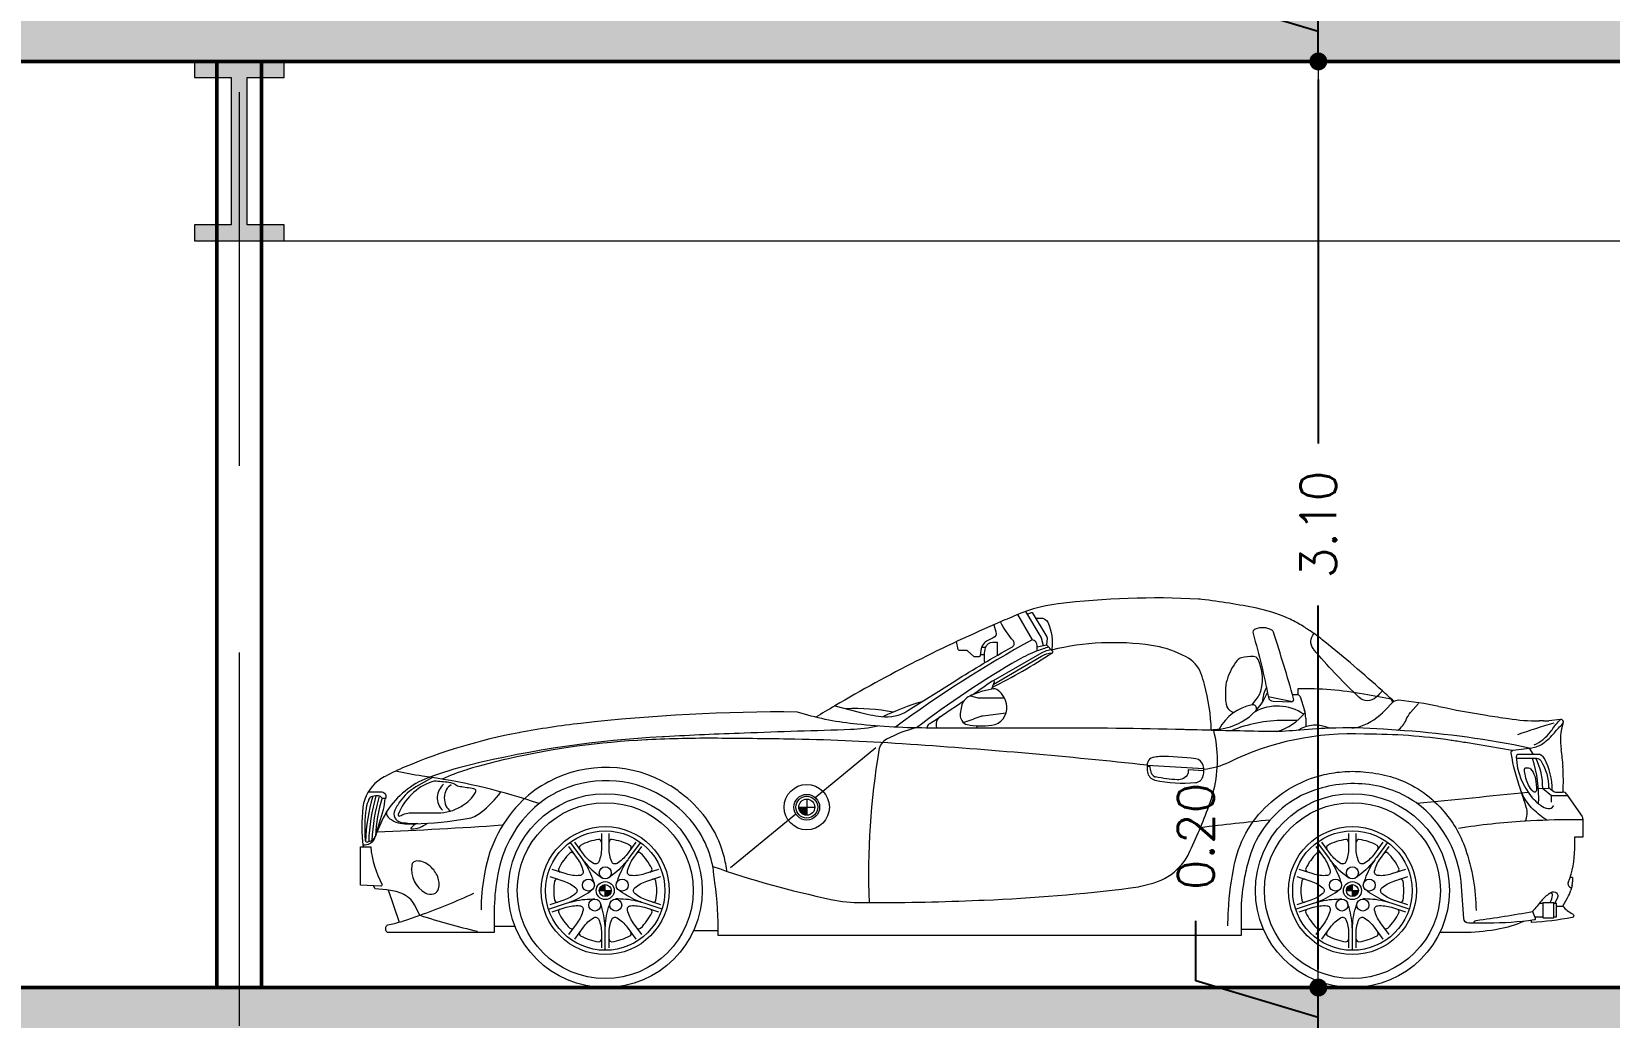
# Model space of a CAD drawing. Header units: millimetres. Extents: x 1135 to 1350, y 205 to 283.
# Drawn here: x 1192.3 to 1197.58, y 213.5 to 216.8 of the extents above; entities that cross this region are included whole.
import ezdxf

# ---------------------------------------------------------------- set-up
doc = ezdxf.new("R2010")
doc.units = ezdxf.units.MM
doc.header["$LTSCALE"] = 10
doc.header["$PDMODE"] = 1
doc.linetypes.add('DASHED2', pattern=[0.375, 0.25, -0.125])
doc.layers.get('0').update_dxf_attribs({"color": 90})
for name, color, linetype, lineweight in [('CARROS', 252, 'Continuous', 13), ('COTA', 90, 'Continuous', 9), ('HACHT', 90, 'Continuous', 9), ('linha estutura', 252, 'Continuous', 13), ('PAREDES 2', 50, 'Continuous', 50), ('pn 02', 16, 'Continuous', 20)]:
    doc.layers.add(name, color=color, linetype=linetype, lineweight=lineweight)
doc.styles.get("Standard").update_dxf_attribs({"font": 'simplex.shx'})
doc.dimstyles.new('1-100', dxfattribs={"dimtxt": 0.12, "dimasz": 0.06, "dimexe": 0.2, "dimexo": 0.1, "dimgap": 0.1, "dimtad": 0, "dimzin": 0, "dimdsep": 46, "dimtxsty": 'Standard', "dimblk": 'DOT', "dimcen": 0.09, "dimclrd": 90, "dimclre": 90, "dimclrt": 16, "dimadec": 0, "dimazin": 0, "dimtfac": 1, "dimtofl": 0, "dimtmove": 0, "dimatfit": 3, "dimldrblk": 'DOT', "dimfxl": 0, "dimtolj": 1, "dimtzin": 0, "dimarcsym": 0})

# ---------------------------------------------------------------- blocks, each defined once
blk = doc.blocks.new('A$C27017407')
at = {"layer": 'CARROS'}
blk.add_hatch(color=256, dxfattribs=at).paths.add_polyline_path([(-113.897, 1231.6843, 0.414214), (-113.8701, 1231.6574), (-113.8701, 1231.6843)])
blk.add_hatch(color=256, dxfattribs=at).paths.add_polyline_path([(-113.897, 1231.6843, 0.414214), (-113.8701, 1231.6574), (-113.8701, 1231.6843)])
h = blk.add_hatch(color=256, dxfattribs=at)
edge = h.paths.add_edge_path()
edge.add_line((-114.5644, 1231.405), (-114.5444, 1231.405))
edge.add_line((-114.5444, 1231.405), (-114.5444, 1231.4249))
edge.add_ellipse((-114.5444, 1231.405), major_axis=(0.0154, 0.0128), ratio=1, start_angle=50.2678, end_angle=140.2678)
h = blk.add_hatch(color=256, dxfattribs=at)
edge = h.paths.add_edge_path()
edge.add_line((-112.0642, 1231.405), (-112.0442, 1231.405))
edge.add_line((-112.0442, 1231.405), (-112.0442, 1231.4249))
edge.add_ellipse((-112.0442, 1231.405), major_axis=(0.0154, 0.0128), ratio=1, start_angle=50.2678, end_angle=140.2678)
h = blk.add_hatch(color=256, dxfattribs=at)
edge = h.paths.add_edge_path()
edge.add_line((-114.5245, 1231.405), (-114.5444, 1231.405))
edge.add_line((-114.5444, 1231.405), (-114.5444, 1231.385))
edge.add_ellipse((-114.5444, 1231.405), major_axis=(0.0154, 0.0128), ratio=1, start_angle=230.2678, end_angle=320.2678)
h = blk.add_hatch(color=256, dxfattribs=at)
edge = h.paths.add_edge_path()
edge.add_line((-112.0243, 1231.405), (-112.0442, 1231.405))
edge.add_line((-112.0442, 1231.405), (-112.0442, 1231.385))
edge.add_ellipse((-112.0442, 1231.405), major_axis=(0.0154, 0.0128), ratio=1, start_angle=230.2678, end_angle=320.2678)
for p, q in [((-113.1646, 1232.3287), (-113.1153, 1232.245)), ((-113.138, 1232.3391), (-113.0865, 1232.2538)), ((-113.2851, 1232.2196), (-113.2711, 1232.2196)), ((-113.0989, 1232.2074), (-113.0987, 1232.224)), ((-113.0987, 1232.2215), (-113.0675, 1232.228)), ((-113.0855, 1232.2515), (-113.0788, 1232.2256)), ((-113.0675, 1232.228), (-113.0477, 1232.2069)), ((-113.2891, 1232.1954), (-113.2755, 1232.1954)), ((-113.049, 1232.2008), (-113.0478, 1232.2009)), ((-112.3259, 1232.055), (-112.2449, 1232.0383)), ((-112.2447, 1232.0614), (-112.2288, 1232.0614)), ((-112.2192, 1232.0544), (-112.2044, 1232.0084)), ((-111.9096, 1232.0343), (-111.9342, 1232.0087)), ((-113.2994, 1231.9566), (-113.3022, 1231.9492)), ((-112.2004, 1231.9826), (-112.2004, 1231.9536)), ((-111.4046, 1231.9728), (-111.4196, 1231.9728)), ((-111.3474, 1231.9779), (-111.3869, 1231.9738)), ((-113.8414, 1231.7163), (-113.6389, 1231.8837)), ((-111.4522, 1231.8822), (-111.4396, 1231.8611)), ((-111.4216, 1231.7473), (-111.3877, 1231.7478)), ((-111.4076, 1231.7482), (-111.3778, 1231.7232)), ((-111.3825, 1231.7461), (-111.3697, 1231.7366)), ((-111.3647, 1231.735), (-111.3411, 1231.735)), ((-111.3273, 1231.7277), (-111.2755, 1231.653)), ((-113.897, 1231.6843), (-113.8432, 1231.6843)), ((-113.8701, 1231.7112), (-113.8701, 1231.6574)), ((-111.3778, 1231.7232), (-111.3241, 1231.7232)), ((-111.3778, 1231.7011), (-111.3778, 1231.7232)), ((-114.1249, 1231.482), (-113.907, 1231.6621)), ((-111.2724, 1231.5849), (-111.2724, 1231.6434)), ((-111.3002, 1231.5849), (-111.2724, 1231.5849)), ((-111.3002, 1231.5449), (-111.3002, 1231.5849)), ((-115.1931, 1231.4763), (-115.1931, 1231.4784)), ((-114.5444, 1231.385), (-114.5444, 1231.4249)), ((-112.0442, 1231.385), (-112.0442, 1231.4249)), ((-111.3172, 1231.4172), (-111.3115, 1231.4135)), ((-111.3073, 1231.4494), (-111.3157, 1231.4494)), ((-111.309, 1231.422), (-111.3137, 1231.4061)), ((-111.3073, 1231.4494), (-111.3073, 1231.4339)), ((-115.2713, 1231.4071), (-115.2341, 1231.2995)), ((-114.5644, 1231.405), (-114.5245, 1231.405)), ((-112.0642, 1231.405), (-112.0243, 1231.405)), ((-111.418, 1231.3626), (-111.4057, 1231.3626)), ((-111.4057, 1231.3658), (-111.3705, 1231.3658)), ((-111.4057, 1231.3136), (-111.4057, 1231.3658)), ((-111.3705, 1231.3136), (-111.3705, 1231.3658)), ((-111.3705, 1231.3626), (-111.3609, 1231.3626)), ((-111.3609, 1231.3168), (-111.3609, 1231.3626)), ((-111.3397, 1231.3535), (-111.3241, 1231.3814)), ((-111.4333, 1231.3168), (-111.4057, 1231.3168)), ((-111.4057, 1231.3136), (-111.3705, 1231.3136)), ((-111.3705, 1231.3168), (-111.3609, 1231.3168)), ((-111.3609, 1231.3535), (-111.3397, 1231.3535)), ((-114.9158, 1231.2858), (-114.8463, 1231.2858)), ((-114.2487, 1231.2714), (-114.1662, 1231.2714)), ((-112.3417, 1231.2752), (-112.4169, 1231.2752))]:
    blk.add_line(p, q, dxfattribs=at)
for points in [[(-111.9054, 1232.0387, 0.002582), (-111.9438, 1232.0736, -0.034655), (-111.9652, 1232.0516, -0.390579), (-112.0224, 1232.0524, -0.02538), (-112.164, 1232.2009, -0.008533), (-112.1732, 1232.212), (-112.1748, 1232.214, -0.379202), (-112.1723, 1232.2653, 0.015484), (-112.2072, 1232.2884), (-112.2148, 1232.2931, 0.03556), (-112.258, 1232.3156), (-112.2641, 1232.3183, 0.051931), (-112.3641, 1232.35, 0.021066), (-112.548, 1232.3798, 0.016321), (-112.559, 1232.3808, 0.043746), (-113.0289, 1232.3649, 0.055518), (-113.138, 1232.3391)], [(-113.1327, 1232.3304), (-113.1183, 1232.3362, -0.368195), (-113.1162, 1232.3355), (-113.067, 1232.254, -0.157126), (-113.0658, 1232.249), (-113.0675, 1232.228)], [(-113.1054, 1232.3175), (-113.0866, 1232.3175, -0.286783), (-113.0638, 1232.3033, -0.15881), (-113.0509, 1232.2103)], [(-113.244, 1232.2949), (-113.237, 1232.271, -0.368914), (-113.246, 1232.251), (-113.2637, 1232.2426, 0.260282), (-113.2876, 1232.2091), (-113.2896, 1232.1916, -0.382289), (-113.2937, 1232.1878), (-113.3084, 1232.1878, -0.185854), (-113.3112, 1232.1889), (-113.3321, 1232.2078, 0.185854), (-113.3349, 1232.2089), (-113.3592, 1232.2089, -0.357466), (-113.3633, 1232.2123), (-113.3686, 1232.2386)], [(-111.9438, 1232.0736, 0.012584), (-112.1361, 1232.2379, 0.016824), (-112.1723, 1232.2653)], [(-113.2741, 1232.1681, -0.114018), (-113.2714, 1232.2187, -0.334283), (-113.2471, 1232.237), (-113.2333, 1232.237), (-113.2333, 1232.1921)], [(-113.2452, 1232.1079), (-113.0821, 1232.2018, -0.063008), (-113.0626, 1232.21), (-113.0531, 1232.2126)], [(-112.5164, 1231.9415, 0.060882), (-112.5392, 1232.0954, 0.021804), (-112.5505, 1232.1304), (-112.5513, 1232.1326, 0.191257), (-112.6007, 1232.1873), (-112.6149, 1232.1943, 0.078936), (-112.7161, 1232.2258, 0.095386), (-113.0509, 1232.2103)], [(-113.2461, 1232.0949), (-113.0843, 1232.1896, -0.110936), (-113.049, 1232.2008)], [(-112.3809, 1232.026), (-112.3658, 1232.0444, 0.128048), (-112.3479, 1232.083, 0.153997), (-112.36, 1232.179, 0.285207), (-112.3749, 1232.1888, 0.067615), (-112.4156, 1232.1845, 0.166295), (-112.4293, 1232.1756, 0.091778), (-112.4635, 1232.111, 0.076073), (-112.4693, 1232.0732), (-112.4693, 1232.0502, 0.086294), (-112.4644, 1232.0217), (-112.4639, 1232.0205, 0.311078), (-112.4387, 1232.0024)], [(-113.3164, 1232.0602, 0.0038), (-113.2495, 1232.1076, -0.745411), (-113.2431, 1232.1026), (-113.252, 1232.0795)], [(-113.3224, 1232.0575), (-113.305, 1232.0524, 0.071802), (-113.2907, 1232.0503), (-113.2088, 1232.0503)], [(-112.601, 1231.9436), (-112.5104, 1231.9443, 0.303991), (-112.3285, 1232.0681)], [(-112.0063, 1232.0627, 0.049227), (-112.2272, 1232.0807), (-112.2272, 1232.0613)], [(-111.9097, 1232.0342), (-111.9097, 1232.0345, 0.362493), (-111.9201, 1232.047), (-112.0063, 1232.0627)], [(-111.4522, 1231.8822, 0.033318), (-111.8699, 1231.9403), (-111.94, 1231.9454, 0.026979), (-112.122, 1231.9486, 0.01469), (-112.2328, 1231.9413, -0.027839), (-112.3267, 1231.9376, -0.002653), (-112.5792, 1231.9431, 0.006734), (-113.0339, 1231.9492), (-113.4555, 1231.9492, -0.026187), (-113.7026, 1231.9621), (-113.7132, 1231.9633, -0.051705), (-113.9011, 1232.0029, 0.030133), (-114.6258, 1231.9648, 0.018046), (-114.8306, 1231.934), (-114.8333, 1231.9335, 0.053451), (-115.2138, 1231.8192, 0.021012), (-115.2812, 1231.7874), (-115.2844, 1231.7857, 0.190344), (-115.349, 1231.7108), (-115.3492, 1231.7102, 0.05265), (-115.3553, 1231.6843, 0.06518), (-115.3547, 1231.5516)], [(-113.3465, 1231.9677, 0.017396), (-113.293, 1231.9872, -0.064453), (-113.2805, 1231.9905), (-113.2028, 1232.0005)], [(-112.3647, 1232.01), (-112.3647, 1232.0144, 0.471813), (-112.3798, 1232.0268, 0.225081), (-112.4901, 1231.9455)], [(-111.8921, 1231.9418, 0.147551), (-111.8644, 1231.9767, -0.084614), (-111.8496, 1232.0009), (-111.823, 1232.0314)], [(-113.6319, 1231.9556, -0.04922), (-113.7232, 1231.9438, 0.001385), (-114.0793, 1231.9321, 0.004165), (-114.3463, 1231.9203), (-114.3542, 1231.9198, 0.046676), (-114.999, 1231.8252, 0.030472), (-115.1365, 1231.7827), (-115.1374, 1231.7823, 0.160001), (-115.2739, 1231.6724, 0.36858), (-115.271, 1231.6507, 0.184508), (-115.2149, 1231.629), (-115.2006, 1231.6289, 0.005284), (-115.1827, 1231.6291, 0.039509), (-115.0059, 1231.6462, 0.12529), (-114.9604, 1231.6667), (-114.9599, 1231.6671, 0.062111), (-114.8934, 1231.7353)], [(-114.1846, 1231.4859, 0.031662), (-113.7893, 1231.3758, 0.052102), (-113.6846, 1231.3649), (-113.6537, 1231.3649, 0.010644), (-113.2944, 1231.3726), (-113.276, 1231.3733, 0.020135), (-112.7869, 1231.4139, 0.042458), (-112.7169, 1231.4287), (-112.7079, 1231.4314, 0.131819), (-112.6225, 1231.4844), (-112.6205, 1231.4866, 0.076991), (-112.5913, 1231.5292, 0.024065), (-112.5244, 1231.6882, 0.025501), (-112.5092, 1231.7376), (-112.5079, 1231.7426, 0.125225), (-112.5081, 1231.9413)], [(-113.5044, 1231.9497, 0.063553), (-113.6028, 1231.9115, 0.230872), (-113.6286, 1231.8754, 0.05096), (-113.6616, 1231.3649)], [(-113.4222, 1231.9883, 0.337281), (-113.4357, 1231.9497), (-113.4355, 1231.9492)], [(-112.2279, 1231.9747), (-112.2736, 1231.9747, 0.09756), (-112.4502, 1231.9399)], [(-111.3937, 1231.6408, -0.04924), (-111.4392, 1231.677, -0.088184), (-111.4737, 1231.725), (-111.4741, 1231.7259, -0.025592), (-111.4808, 1231.7419, -0.04547), (-111.5128, 1231.8653, -0.422699), (-111.5056, 1231.875), (-111.4436, 1231.8834, 0.116705), (-111.4073, 1231.8973), (-111.4056, 1231.8985, 0.075406), (-111.3679, 1231.9336, -0.041084), (-111.3395, 1231.9639)], [(-111.4357, 1231.8927, 0.119168), (-111.381, 1231.9365, 0.016951), (-111.376, 1231.9435, -0.043622), (-111.3483, 1231.9778)], [(-112.7312, 1231.825, 0.010202), (-113.5231, 1231.8943), (-113.5509, 1231.8962, 0.012599), (-113.9335, 1231.9122, 0.002541), (-114.1689, 1231.9148, 0.013871), (-114.403, 1231.9098), (-114.4074, 1231.9096, 0.043454), (-114.8687, 1231.8465, 0.017391), (-115.005, 1231.8106), (-115.0081, 1231.8096, 0.035428), (-115.0907, 1231.7782)], [(-111.5098, 1231.8741), (-111.6662, 1231.9003, 0.004016), (-111.7104, 1231.9073), (-111.7141, 1231.9079, 0.039211), (-111.9997, 1231.9284, -0.013413), (-112.0042, 1231.9285, 0.126327), (-112.4579, 1231.8344, -0.086514), (-112.5414, 1231.8101, -0.086514)], [(-111.3758, 1231.7413, 0.127247), (-111.4017, 1231.8478, 0.27646), (-111.4241, 1231.8612), (-111.4875, 1231.8612, 0.426633), (-111.4959, 1231.8524, 0.168514), (-111.4421, 1231.7161, 0.052607), (-111.4163, 1231.6918), (-111.4139, 1231.69, 0.127234), (-111.3891, 1231.6796, 0.323408), (-111.3716, 1231.6887), (-111.3725, 1231.6869)], [(-111.4957, 1231.8481), (-111.4279, 1231.8481, -0.254991), (-111.4138, 1231.8403, -0.148206), (-111.3874, 1231.7478)], [(-115.1225, 1231.7833), (-115.178, 1231.752, 0.110986), (-115.2311, 1231.7041, 0.03265), (-115.2414, 1231.6872), (-115.2485, 1231.6738, 0.505347), (-115.2293, 1231.6343), (-115.2249, 1231.6335, 0.052699), (-115.1719, 1231.6293)], [(-114.7654, 1231.6964, 0.045177), (-115.1321, 1231.7847), (-115.1561, 1231.7883, -0.016245), (-115.2467, 1231.8046)], [(-114.1374, 1231.4699), (-114.1379, 1231.4735, 0.039137), (-114.1496, 1231.5293, 0.156015), (-114.2799, 1231.7226), (-114.291, 1231.7313, 0.031114), (-114.33, 1231.7584, 0.263534), (-114.7337, 1231.7697), (-114.734, 1231.7695, 0.070557), (-114.8208, 1231.7065, 0.158289), (-114.9473, 1231.4682), (-114.9498, 1231.4539, 0.042207), (-114.96, 1231.3402, 0.042207)], [(-112.7312, 1231.8253, 0.031712), (-112.7314, 1231.82)], [(-112.7201, 1231.8077), (-112.7207, 1231.8191, -0.001409), (-112.7207, 1231.8193), (-112.7314, 1231.82, 0.007842), (-112.7314, 1231.8186), (-112.7309, 1231.8072, 0.281822), (-112.71, 1231.7766, 0.054915), (-112.7048, 1231.7749, 0.072049), (-112.5695, 1231.7666, 0.330559), (-112.543, 1231.7898, 0.053082), (-112.5413, 1231.806), (-112.5935, 1231.8091), (-112.5935, 1231.8024, -0.095386), (-112.5947, 1231.7961, -0.19198), (-112.6096, 1231.7805), (-112.6105, 1231.7801, -0.120213), (-112.6301, 1231.7762, -0.039579), (-112.7026, 1231.7854)], [(-112.5413, 1231.806, 0.026296), (-112.5418, 1231.8141)], [(-112.4609, 1231.2871, -0.008904), (-112.459, 1231.3387, -0.039096), (-112.4383, 1231.4955), (-112.4377, 1231.4981, -0.167771), (-112.3145, 1231.7026), (-112.306, 1231.7097, -0.116939), (-112.1388, 1231.7932, -0.040887), (-112.07, 1231.8035, -0.04662), (-111.9993, 1231.8017), (-111.9756, 1231.7988, -0.109068), (-111.8266, 1231.7467, -0.068394), (-111.7521, 1231.6852), (-111.7442, 1231.6766, -0.104056), (-111.666, 1231.545, -0.079751), (-111.6305, 1231.3382)], [(-115.3371, 1231.7361), (-115.2953, 1231.7361, -0.19793), (-115.2834, 1231.7312), (-115.2829, 1231.7307, -0.286521), (-115.2791, 1231.7146, -0.321374), (-115.2811, 1231.7131), (-115.2866, 1231.7131, -0.226522), (-115.2919, 1231.7156, 0.199387), (-115.3033, 1231.7218, 0.082709), (-115.3237, 1231.7206, 0.238379), (-115.3354, 1231.7108, 0.054506), (-115.3445, 1231.6815), (-115.3448, 1231.68, 0.054607), (-115.3478, 1231.5735, 0.508082), (-115.3385, 1231.5678), (-115.328, 1231.5721, 0.206676), (-115.314, 1231.5865, 0.017822), (-115.3138, 1231.5871), (-115.2867, 1231.6766, 0.073587), (-115.2813, 1231.7133)], [(-111.3819, 1231.3658, 0.071622), (-111.3743, 1231.3895, 0.659861), (-111.3841, 1231.3957, 0.074226), (-111.4116, 1231.3704, -0.007772), (-111.4414, 1231.3347), (-111.4326, 1231.3125, -0.487022), (-111.4359, 1231.3067, -0.034151), (-111.5904, 1231.2961), (-111.6549, 1231.2961, -0.395118), (-111.6718, 1231.3119), (-111.6788, 1231.4184, 0.183877), (-111.7931, 1231.6681), (-111.7894, 1231.6644, 0.130109), (-111.9394, 1231.7501, 0.127595), (-112.1358, 1231.7514), (-112.1455, 1231.7489, 0.088537), (-112.2537, 1231.7001, 0.182368), (-112.3932, 1231.5003), (-112.3981, 1231.4808, 0.026125), (-112.4102, 1231.4203, 0.036056), (-112.4169, 1231.3274), (-112.4169, 1231.2553), (-114.1662, 1231.2553, 0.032531), (-114.1772, 1231.4323), (-114.1817, 1231.4678, 0.039137), (-114.192, 1231.5169, 0.156015), (-114.3073, 1231.6879), (-114.3183, 1231.6966, 0.031114), (-114.3529, 1231.7205, 0.263534), (-114.713, 1231.7307), (-114.7134, 1231.7305, 0.070557), (-114.7901, 1231.6747, 0.158289), (-114.9038, 1231.4605), (-114.9063, 1231.4463, 0.043503), (-114.9158, 1231.3367), (-114.9158, 1231.2644), (-115.2699, 1231.2644, -0.414214), (-115.2784, 1231.2728), (-115.2784, 1231.2822, -0.350609), (-115.2718, 1231.2904), (-115.2548, 1231.2942, 0.024598), (-115.2148, 1231.3053, 0.005958), (-115.1646, 1231.3227), (-115.1828, 1231.3569, 0.175748), (-115.2255, 1231.3955, 0.07606), (-115.276, 1231.4075), (-115.3148, 1231.4107), (-115.32, 1231.4212)], [(-111.465, 1231.6374, 0.18391), (-111.4622, 1231.6842), (-111.4646, 1231.692, 0.005638), (-111.4794, 1231.7373), (-111.4852, 1231.7546)], [(-115.2739, 1231.6724, 0.001832), (-115.275, 1231.6707, 0.0342), (-115.2871, 1231.6484), (-115.2999, 1231.6206, 0.023657), (-115.3163, 1231.5801, -0.318724), (-115.3481, 1231.5575), (-115.3554, 1231.5575)], [(-115.1756, 1231.6292, 0.152261), (-115.1949, 1231.6141, 0.607539), (-115.1935, 1231.6115, 0.171896), (-115.1405, 1231.6306)], [(-111.2724, 1231.6422), (-111.309, 1231.6422, 0.015525), (-111.4661, 1231.6373), (-111.4686, 1231.6372, 0.022303), (-111.6893, 1231.6135)], [(-114.5571, 1231.5964), (-114.5571, 1231.5468, -0.098503), (-114.566, 1231.5017, -0.460979), (-114.5838, 1231.496, -0.098503), (-114.6176, 1231.5272), (-114.6467, 1231.5672)], [(-114.5571, 1231.5676, 0.452509), (-114.5666, 1231.576, 0.092867), (-114.627, 1231.5564, 0.452509), (-114.6298, 1231.544)], [(-114.4422, 1231.5672), (-114.4713, 1231.5272, -0.098503), (-114.505, 1231.496, -0.460979), (-114.5228, 1231.5017, -0.098503), (-114.5318, 1231.5468), (-114.5318, 1231.5964)], [(-114.4591, 1231.544, 0.452509), (-114.4619, 1231.5564, 0.092867), (-114.5223, 1231.576, 0.452509), (-114.5318, 1231.5676)], [(-112.0569, 1231.5964), (-112.0569, 1231.5468, -0.098503), (-112.0658, 1231.5017, -0.460979), (-112.0836, 1231.496, -0.098503), (-112.1174, 1231.5272), (-112.1465, 1231.5672)], [(-112.0569, 1231.5676, 0.452509), (-112.0664, 1231.576, 0.092867), (-112.1268, 1231.5564, 0.452509), (-112.1296, 1231.544)], [(-111.942, 1231.5672), (-111.9711, 1231.5272, -0.098503), (-112.0048, 1231.496, -0.460979), (-112.0226, 1231.5017, -0.098503), (-112.0316, 1231.5468), (-112.0316, 1231.5964)], [(-111.9589, 1231.544, 0.452509), (-111.9617, 1231.5564, 0.092867), (-112.0221, 1231.576, 0.452509), (-112.0316, 1231.5676)], [(-114.6671, 1231.5524), (-114.638, 1231.5123, -0.098503), (-114.6188, 1231.4706, -0.460979), (-114.6298, 1231.4554, -0.098503), (-114.6754, 1231.4608), (-114.7225, 1231.4761)], [(-114.6502, 1231.5291, 0.452509), (-114.6629, 1231.5303, 0.092867), (-114.7002, 1231.4789, 0.452509), (-114.6952, 1231.4673)], [(-114.6248, 1231.5156, 0.012869), (-114.6141, 1231.5017, 0.067106), (-114.5616, 1231.4521), (-114.5562, 1231.4482)], [(-114.6248, 1231.5156, -0.012869), (-114.6148, 1231.5011, -0.067106), (-114.5839, 1231.4359), (-114.5819, 1231.4295)], [(-114.4641, 1231.5156, -0.012869), (-114.4748, 1231.5017, -0.067106), (-114.5272, 1231.4521), (-114.5327, 1231.4482)], [(-114.4641, 1231.5156, 0.012869), (-114.474, 1231.5011, 0.067106), (-114.505, 1231.4359), (-114.507, 1231.4295)], [(-114.3663, 1231.4761), (-114.4135, 1231.4608, -0.098503), (-114.4591, 1231.4554, -0.460979), (-114.4701, 1231.4706, -0.098503), (-114.4508, 1231.5123), (-114.4217, 1231.5524)], [(-114.3937, 1231.4673, 0.452509), (-114.3887, 1231.4789, 0.092867), (-114.426, 1231.5303, 0.452509), (-114.4386, 1231.5291)], [(-112.1669, 1231.5524), (-112.1378, 1231.5123, -0.098503), (-112.1186, 1231.4706, -0.460979), (-112.1296, 1231.4554, -0.098503), (-112.1752, 1231.4608), (-112.2223, 1231.4761)], [(-112.1501, 1231.5291, 0.452509), (-112.1627, 1231.5303, 0.092867), (-112.2, 1231.4789, 0.452509), (-112.195, 1231.4673)], [(-112.1246, 1231.5156, 0.012869), (-112.1139, 1231.5017, 0.067106), (-112.0614, 1231.4521), (-112.056, 1231.4482)], [(-112.1246, 1231.5156, -0.012869), (-112.1146, 1231.5011, -0.067106), (-112.0837, 1231.4359), (-112.0817, 1231.4295)], [(-111.9639, 1231.5156, -0.012869), (-111.9746, 1231.5017, -0.067106), (-112.027, 1231.4521), (-112.0325, 1231.4482)], [(-111.9639, 1231.5156, 0.012869), (-111.9738, 1231.5011, 0.067106), (-112.0048, 1231.4359), (-112.0068, 1231.4295)], [(-111.8661, 1231.4761), (-111.9133, 1231.4608, -0.098503), (-111.9589, 1231.4554, -0.460979), (-111.9699, 1231.4706, -0.098503), (-111.9506, 1231.5123), (-111.9215, 1231.5524)], [(-111.8935, 1231.4673, 0.452509), (-111.8885, 1231.4789, 0.092867), (-111.9258, 1231.5303, 0.452509), (-111.9384, 1231.5291)], [(-114.7303, 1231.4521), (-114.6832, 1231.4368, -0.098503), (-114.6431, 1231.4143, -0.460979), (-114.6431, 1231.3956, -0.098503), (-114.6832, 1231.3732), (-114.7303, 1231.3579)], [(-114.703, 1231.4432, 0.452509), (-114.7139, 1231.4367, 0.092867), (-114.7139, 1231.3732, 0.452509), (-114.703, 1231.3668)], [(-114.3585, 1231.3579), (-114.4056, 1231.3732, -0.098503), (-114.4457, 1231.3956, -0.460979), (-114.4457, 1231.4143, -0.098503), (-114.4056, 1231.4368), (-114.3585, 1231.4521)], [(-114.3859, 1231.3668, 0.452509), (-114.375, 1231.3732, 0.092867), (-114.375, 1231.4367, 0.452509), (-114.3859, 1231.4432)], [(-112.2301, 1231.4521), (-112.183, 1231.4368, -0.098503), (-112.1429, 1231.4143, -0.460979), (-112.1429, 1231.3956, -0.098503), (-112.183, 1231.3732), (-112.2301, 1231.3579)], [(-112.2028, 1231.4432, 0.452509), (-112.2137, 1231.4367, 0.092867), (-112.2137, 1231.3732, 0.452509), (-112.2028, 1231.3668)], [(-111.8583, 1231.3579), (-111.9054, 1231.3732, -0.098503), (-111.9455, 1231.3956, -0.460979), (-111.9455, 1231.4143, -0.098503), (-111.9054, 1231.4368), (-111.8583, 1231.4521)], [(-111.8857, 1231.3668, 0.452509), (-111.8748, 1231.3732, 0.092867), (-111.8748, 1231.4367, 0.452509), (-111.8857, 1231.4432)], [(-114.6745, 1231.3627, 0.012869), (-114.6579, 1231.3686, 0.067106), (-114.5945, 1231.4032), (-114.5891, 1231.4072)], [(-114.6745, 1231.3627, -0.012869), (-114.6576, 1231.3677, -0.067106), (-114.586, 1231.377), (-114.5793, 1231.377)], [(-114.5444, 1231.2683, 0.012869), (-114.5449, 1231.2858, 0.067106), (-114.5582, 1231.3568), (-114.5603, 1231.3632)], [(-114.5444, 1231.2683, -0.012869), (-114.544, 1231.2858, -0.067106), (-114.5307, 1231.3568), (-114.5285, 1231.3632)], [(-114.4144, 1231.3627, 0.012869), (-114.4312, 1231.3677, 0.067106), (-114.5028, 1231.377), (-114.5096, 1231.377)], [(-114.4144, 1231.3627, -0.012869), (-114.431, 1231.3686, -0.067106), (-114.4943, 1231.4032), (-114.4997, 1231.4072)], [(-112.1743, 1231.3627, 0.012869), (-112.1577, 1231.3686, 0.067106), (-112.0943, 1231.4032), (-112.0889, 1231.4072)], [(-112.1743, 1231.3627, -0.012869), (-112.1574, 1231.3677, -0.067106), (-112.0858, 1231.377), (-112.0791, 1231.377)], [(-112.0442, 1231.2683, 0.012869), (-112.0447, 1231.2858, 0.067106), (-112.058, 1231.3568), (-112.0601, 1231.3632)], [(-112.0442, 1231.2683, -0.012869), (-112.0438, 1231.2858, -0.067106), (-112.0305, 1231.3568), (-112.0284, 1231.3632)], [(-111.9142, 1231.3627, 0.012869), (-111.931, 1231.3677, 0.067106), (-112.0026, 1231.377), (-112.0094, 1231.377)], [(-111.9142, 1231.3627, -0.012869), (-111.9308, 1231.3686, -0.067106), (-111.9941, 1231.4032), (-111.9996, 1231.4072)], [(-111.3841, 1231.3957, -0.012233), (-111.3789, 1231.3991), (-111.3783, 1231.3995, -0.738602), (-111.3581, 1231.3815), (-111.3667, 1231.3626)], [(-114.7225, 1231.3338), (-114.6754, 1231.3491, -0.098503), (-114.6298, 1231.3545, -0.460979), (-114.6188, 1231.3394, -0.098503), (-114.638, 1231.2977), (-114.6671, 1231.2576)], [(-114.6952, 1231.3427, 0.452509), (-114.7002, 1231.3311, 0.092867), (-114.6629, 1231.2797, 0.452509), (-114.6502, 1231.2809)], [(-114.6467, 1231.2427), (-114.6176, 1231.2828, -0.098503), (-114.5838, 1231.314, -0.460979), (-114.566, 1231.3082, -0.098503), (-114.5571, 1231.2632), (-114.5571, 1231.2136)], [(-114.5318, 1231.2136), (-114.5318, 1231.2632, -0.098503), (-114.5228, 1231.3082, -0.460979), (-114.505, 1231.314, -0.098503), (-114.4713, 1231.2828), (-114.4422, 1231.2427)], [(-114.4217, 1231.2576), (-114.4508, 1231.2977, -0.098503), (-114.4701, 1231.3394, -0.460979), (-114.4591, 1231.3545, -0.098503), (-114.4135, 1231.3491), (-114.3663, 1231.3338)], [(-114.4386, 1231.2809, 0.452509), (-114.426, 1231.2797, 0.092867), (-114.3887, 1231.3311, 0.452509), (-114.3937, 1231.3427)], [(-112.2223, 1231.3338), (-112.1752, 1231.3491, -0.098503), (-112.1296, 1231.3545, -0.460979), (-112.1186, 1231.3394, -0.098503), (-112.1378, 1231.2977), (-112.1669, 1231.2576)], [(-112.195, 1231.3427, 0.452509), (-112.2, 1231.3311, 0.092867), (-112.1627, 1231.2797, 0.452509), (-112.1501, 1231.2809)], [(-112.1465, 1231.2427), (-112.1174, 1231.2828, -0.098503), (-112.0836, 1231.314, -0.460979), (-112.0658, 1231.3082, -0.098503), (-112.0569, 1231.2632), (-112.0569, 1231.2136)], [(-112.0316, 1231.2136), (-112.0316, 1231.2632, -0.098503), (-112.0226, 1231.3082, -0.460979), (-112.0048, 1231.314, -0.098503), (-111.9711, 1231.2828), (-111.942, 1231.2427)], [(-111.9215, 1231.2576), (-111.9506, 1231.2977, -0.098503), (-111.9699, 1231.3394, -0.460979), (-111.9589, 1231.3545, -0.098503), (-111.9133, 1231.3491), (-111.8661, 1231.3338)], [(-111.9384, 1231.2809, 0.452509), (-111.9258, 1231.2797, 0.092867), (-111.8885, 1231.3311, 0.452509), (-111.8935, 1231.3427)], [(-111.6372, 1231.2961), (-111.6372, 1231.2968, -0.373388), (-111.6299, 1231.3051, 0.00714), (-111.4414, 1231.3347)], [(-111.3397, 1231.3535, 0.112256), (-111.3072, 1231.3273, -0.724285), (-111.309, 1231.3145, -0.029519), (-111.4449, 1231.2984), (-111.4449, 1231.3055)], [(-114.6298, 1231.266, 0.452509), (-114.627, 1231.2536, 0.092867), (-114.5666, 1231.234, 0.452509), (-114.5571, 1231.2424)], [(-114.5318, 1231.2424, 0.452509), (-114.5223, 1231.234, 0.092867), (-114.4619, 1231.2536, 0.452509), (-114.4591, 1231.266)], [(-112.1296, 1231.266, 0.452509), (-112.1268, 1231.2536, 0.092867), (-112.0664, 1231.234, 0.452509), (-112.0569, 1231.2424)], [(-112.0316, 1231.2424, 0.452509), (-112.0221, 1231.234, 0.092867), (-111.9617, 1231.2536, 0.452509), (-111.9589, 1231.266)], [(-111.7511, 1231.2657), (-111.6744, 1231.2657, 0.043173), (-111.5657, 1231.2751), (-111.5559, 1231.2768, 0.060071), (-111.4708, 1231.3025)]]:
    blk.add_lwpolyline(points, format="xyb", dxfattribs=at)
for points in [[(-113.5315, 1232.0075), (-113.375, 1232.1063, -0.012828), (-113.182, 1232.2214, 0.472498), (-113.1786, 1232.2406, -0.053), (-113.2223, 1232.3043, 0.031559), (-113.7765, 1232.0233), (-113.6952, 1232.0021, 0.032456), (-113.6206, 1231.9877, 0.173901)], [(-112.3767, 1232.2652, -0.023253), (-112.3254, 1232.0524, 0.353244), (-112.3092, 1232.0387), (-112.2491, 1232.0373, 0.505489), (-112.2408, 1232.0481, 0.008229), (-112.3082, 1232.2698, 0.18766), (-112.314, 1232.277, 0.231512), (-112.3694, 1232.2804, 0.382372)], [(-113.2007, 1232.0227, 0.208209), (-113.2296, 1232.0752, 0.226969), (-113.251, 1232.0798), (-113.2758, 1232.0738, 0.052873), (-113.3249, 1232.0563, 0.234187), (-113.3526, 1232.0209, 0.01559), (-113.3565, 1231.9983, 0.150424), (-113.3534, 1231.9787), (-113.3512, 1231.9744, 0.236195), (-113.3332, 1231.9606, 0.081167), (-113.2514, 1231.9586, 0.401316)], [(-112.7312, 1231.8253), (-112.5418, 1231.8141, 0.031313), (-112.5434, 1231.8236, 0.309938), (-112.5681, 1231.8461, 0.038508), (-112.6901, 1231.8535, 0.05028), (-112.7103, 1231.8511), (-112.7124, 1231.8506, 0.270309), (-112.7288, 1231.8355), (-112.7296, 1231.833, 0.046653)], [(-111.4636, 1231.8161), (-111.4543, 1231.8161, -0.222045), (-111.4478, 1231.813, -0.100068), (-111.4342, 1231.788), (-111.4341, 1231.7876, -0.0746), (-111.4285, 1231.7505), (-111.4285, 1231.741, -0.682254), (-111.4395, 1231.7367, -0.127306), (-111.4636, 1231.7815), (-111.4654, 1231.7888, -0.060129), (-111.4679, 1231.8089), (-111.4679, 1231.8118, -0.414214)], [(-114.9843, 1231.746, 0.002391), (-115.0302, 1231.7529, -0.126522), (-115.0458, 1231.7593, 0.128032), (-115.0615, 1231.7659, 0.013359), (-115.1104, 1231.7713, 0.105654), (-115.1244, 1231.7696, 0.220332), (-115.2373, 1231.6601, 0.701171), (-115.2313, 1231.6549, -0.044553), (-115.2164, 1231.6616, -0.082692), (-115.1945, 1231.6652), (-115.1048, 1231.6652, 0.135863), (-115.0267, 1231.6868), (-115.0217, 1231.6898, 0.123959), (-114.9784, 1231.7333, 0.531566)], [(-115.3634, 1231.5516), (-115.3294, 1231.5516, 0.094033), (-115.2919, 1231.4261, -0.580223), (-115.2959, 1231.4199), (-115.3634, 1231.4236)], [(-115.1019, 1231.4115, 0.151084), (-115.1052, 1231.4513, 0.114365), (-115.1295, 1231.4859), (-115.1318, 1231.488, 0.191806), (-115.1758, 1231.5042, 0.363294), (-115.192, 1231.4899, 0.313582), (-115.1468, 1231.3977, 0.196091), (-115.1183, 1231.3943), (-115.1178, 1231.3945, 0.278373), (-115.102, 1231.411)]]:
    blk.add_lwpolyline(points, format="xyb", close=True, dxfattribs=at)
for points in [[(-114.6618, 1231.5666), (-114.6248, 1231.5156)], [(-114.427, 1231.5666), (-114.4641, 1231.5156)], [(-112.1616, 1231.5666), (-112.1246, 1231.5156)], [(-111.9268, 1231.5666), (-111.9639, 1231.5156)], [(-114.7344, 1231.3433), (-114.6745, 1231.3627)], [(-114.3545, 1231.3433), (-114.4144, 1231.3627)], [(-112.2342, 1231.3433), (-112.1743, 1231.3627)], [(-111.8543, 1231.3433), (-111.9142, 1231.3627)], [(-114.5444, 1231.2052), (-114.5444, 1231.2683)], [(-112.0442, 1231.2052), (-112.0442, 1231.2683)]]:
    blk.add_lwpolyline(points, dxfattribs=at)
for centre, radius in [((-114.5444, 1231.405), 0.3245), ((-113.8701, 1231.6843), 0.0758), ((-113.8701, 1231.6843), 0.043), ((-112.0442, 1231.405), 0.3245), ((-114.5444, 1231.405), 0.2944), ((-113.8701, 1231.6843), 0.0366), ((-113.8701, 1231.6843), 0.0269), ((-112.0442, 1231.405), 0.2944), ((-114.5444, 1231.405), 0.2141), ((-114.5444, 1231.405), 0.1998), ((-112.0442, 1231.405), 0.2141), ((-112.0442, 1231.405), 0.1998), ((-114.5444, 1231.4645), 0.0201), ((-112.0442, 1231.4645), 0.0201), ((-114.601, 1231.4234), 0.0201), ((-114.5444, 1231.405), 0.0301), ((-114.5444, 1231.405), 0.02), ((-114.4878, 1231.4234), 0.0201), ((-112.1008, 1231.4234), 0.0201), ((-112.0442, 1231.405), 0.0301), ((-112.0442, 1231.405), 0.02), ((-111.9876, 1231.4234), 0.0201), ((-114.5794, 1231.3568), 0.0201), ((-114.5095, 1231.3568), 0.0201), ((-112.0792, 1231.3568), 0.0201), ((-112.0093, 1231.3568), 0.0201)]:
    blk.add_circle(centre, radius, dxfattribs=at)
for centre, radius, start, end in [((-111.2751, 1227.7781), 4.9273, 112.5095, 113.2764), ((-112.9676, 1231.862), 0.5066, 109.6607, 112.5095), ((-111.1436, 1228.6557), 4.0952, 118.7824, 126.3953), ((-112.9504, 1231.8123), 0.4221, 110.5921, 120.0186), ((-113.1199, 1232.2243), 0.0212, 359.1834, 77.5569), ((-112.9504, 1231.8123), 0.4221, 105.0331, 110.5921), ((-113.0937, 1232.2494), 0.00844, 14.6325, 31.1409), ((-113.0507, 1232.204), 0.00422, 302.6302, 43.2387), ((-111.5995, 1229.4741), 3.1225, 120.0186, 127.5511), ((-114.3384, 1234.2151), 2.3923, 297.063, 302.6302), ((-112.2177, 1232.0292), 0.1276, 153.7109, 177.0379), ((-112.2288, 1232.0513), 0.0101, 17.7568, 90), ((-111.2751, 1227.7781), 4.9273, 120.5068, 121.3629), ((-113.706, 1231.3414), 0.6728, 79.3256, 92.7808), ((-113.2397, 1231.1994), 0.8729, 106.2877, 115.5109), ((-116.4, 1236.4835), 5.3921, 303.0349, 304.5396), ((-112.2949, 1231.8666), 0.1562, 55.72, 119.4314), ((-112.3492, 1232.1175), 0.1873, 286.2412, 321.5603), ((-112.2848, 1231.9826), 0.0844, 0, 17.7568), ((-112.0922, 1232.1602), 0.2189, 290.332, 316.2068), ((-111.8913, 1232.0168), 0.0253, 84.7756, 136.2068), ((-111.9925, 1230.9107), 1.136, 77.9304, 84.7756), ((-111.1371, 1234.9112), 2.9549, 257.9304, 261.0799), ((-108.4334, 1252.1369), 20.3915, 261.0799, 261.28852), ((-113.4513, 1231.949), 0.0169, 123.0349, 180), ((-112.1672, 1231.849), 0.1097, 65.2193, 122.0537), ((-112.0455, 1232.0341), 0.0844, 269.5043, 290.332), ((-111.4196, 1232.6483), 0.6754, 261.2885, 270), ((-110.7935, 1229.9443), 2.1017, 105.9361, 109.4052), ((-111.4046, 1232.1417), 0.1689, 270, 276.0047), ((-111.1634, 1231.9079), 0.1847, 161.3924, 189.4446), ((-111.3465, 1231.9695), 0.00844, 341.3924, 96.0047), ((-111.8529, 1231.7148), 0.4324, 357.4248, 17.8906), ((-111.6307, 1231.7504), 0.2234, 359.2482, 25.913), ((-111.8453, 1231.7945), 0.5066, 2.9043, 9.4446), ((-112.6954, 1231.8089), 0.0247, 182.721, 245.677), ((-112.6996, 1231.7997), 0.0146, 245.677, 258.2501), ((-112.324, 1231.7702), 0.9858, 357.9438, 2.9043), ((-115.0481, 1231.7156), 0.0586, 129.2685, 224.937), ((-119.8921, 1313.5435), 82.2423, 275.626768, 275.887274), ((-111.3876, 1231.7394), 0.00844, 53.4156, 90.9159), ((-111.3647, 1231.7434), 0.00844, 233.4156, 270), ((-111.3411, 1231.7181), 0.0169, 34.7408, 90), ((-114.7672, 1231.5558), 0.5792, 163.4491, 178.6213), ((-114.7568, 1231.5558), 0.5792, 163.3201, 178.6959), ((-114.7463, 1231.5528), 0.5792, 163.0851, 177.9677), ((-114.7354, 1231.5528), 0.5792, 163.726, 176.5134), ((-115.9949, 1247.8566), 16.2695, 272.41927, 273.89574), ((-111.8082, 1225.8326), 5.8307, 95.0359, 97.33752), ((-111.2893, 1231.6434), 0.0169, 0, 34.7408), ((-111.6012, 1231.5449), 0.301, 338.0802, 0), ((-111.3102, 1231.4278), 0.0127, 158.0802, 236.5659), ((-111.3495, 1231.4339), 0.0422, 343.6834, 0), ((-115.9173, 1233.4231), 2.2312, 289.7171, 294.7137), ((-111.4279, 1231.4396), 0.119, 330.721, 343.6834), ((-114.4531, 1233.5084), 2.2987, 251.9694, 256.9527)]:
    blk.add_arc(centre, radius, start, end, dxfattribs=at)
blk.add_ellipse((-115.0486, 1231.7146), major_axis=(0, 0.0465), ratio=0.740539, start_param=0.330298, end_param=2.758266, dxfattribs=at)
blk = doc.blocks.new('_DOT')
at = {"color": 0, "linetype": 'ByBlock'}
blk.add_line((-0.5, 0), (-1, 0), dxfattribs=at)
at = {"color": 0, "linetype": 'ByBlock', "const_width": 0.5}
blk.add_lwpolyline([(-0.25, 0, 1), (0.25, 0, 1)], format="xyb", close=True, dxfattribs=at)
blk = doc.blocks.new('*D22')
at = {"layer": 'COTA', "color": 90, "lineweight": -2}
for p, q in [((1196.1944, 213.623), (1196.1944, 213.823)), ((1196.6044, 213.66), (1196.6044, 213.72)), ((1196.6044, 213.5), (1196.1944, 213.623)), ((1196.5044, 213.6), (1196.4044, 213.6)), ((1196.6044, 213.4), (1196.6044, 213.6)), ((1196.8759, 213.4), (1196.4044, 213.4)), ((1196.6044, 213.34), (1196.6044, 213.28))]:
    blk.add_line(p, q, dxfattribs=at)
at = {"layer": 'Defpoints', "color": 0}
for p in [(1196.6044, 213.6), (1196.6044, 213.6), (1196.9759, 213.4)]:
    blk.add_point(p, dxfattribs=at)
at = {"layer": 'COTA', "color": 90, "lineweight": -2, "xscale": 0.06, "yscale": 0.06, "zscale": 0.06}
for p, rotation in [((1196.6044, 213.6), 270), ((1196.6044, 213.4), 90)]:
    blk.add_blockref('_DOT', p, dxfattribs=dict(at, rotation=rotation))
at = {"layer": 'COTA', "color": 16, "insert": (1196.1944, 214.1059), "char_height": 0.12, "attachment_point": 5, "rotation": 90}
blk.add_mtext('\\A1;0.20', dxfattribs=at)
blk = doc.blocks.new('*D23')
at = {"layer": 'COTA', "color": 90, "lineweight": -2}
for p, q in [((1196.5044, 216.7), (1196.4044, 216.7)), ((1196.6044, 216.64), (1196.6044, 215.4214)), ((1196.6044, 213.66), (1196.6044, 214.8786)), ((1196.5044, 213.6), (1196.4044, 213.6))]:
    blk.add_line(p, q, dxfattribs=at)
at = {"layer": 'Defpoints', "color": 0}
for p in [(1196.6044, 216.7), (1196.6044, 216.7), (1196.6044, 213.6)]:
    blk.add_point(p, dxfattribs=at)
at = {"layer": 'COTA', "color": 90, "lineweight": -2, "xscale": 0.06, "yscale": 0.06, "zscale": 0.06}
for p, rotation in [((1196.6044, 216.7), 90), ((1196.6044, 213.6), 270)]:
    blk.add_blockref('_DOT', p, dxfattribs=dict(at, rotation=rotation))
at = {"layer": 'COTA', "color": 16, "insert": (1196.6044, 215.15), "char_height": 0.12, "attachment_point": 5, "rotation": 90}
blk.add_mtext('\\A1;3.10', dxfattribs=at)
blk = doc.blocks.new('*D24')
at = {"layer": 'COTA', "color": 90, "lineweight": -2}
for p, q in [((1196.0744, 216.959), (1196.0744, 217.159)), ((1196.6044, 216.96), (1196.6044, 217.02)), ((1196.6044, 216.8), (1196.0744, 216.959)), ((1196.5044, 216.9), (1196.4044, 216.9)), ((1196.6044, 216.7), (1196.6044, 216.9)), ((1196.5044, 216.7), (1196.4044, 216.7)), ((1196.6044, 216.64), (1196.6044, 216.58))]:
    blk.add_line(p, q, dxfattribs=at)
at = {"layer": 'Defpoints', "color": 0}
for p in [(1196.6044, 216.9), (1196.6044, 216.9), (1196.6044, 216.7)]:
    blk.add_point(p, dxfattribs=at)
at = {"layer": 'COTA', "color": 90, "lineweight": -2, "xscale": 0.06, "yscale": 0.06, "zscale": 0.06}
for p, rotation in [((1196.6044, 216.9), 270), ((1196.6044, 216.7), 90)]:
    blk.add_blockref('_DOT', p, dxfattribs=dict(at, rotation=rotation))
at = {"layer": 'COTA', "color": 16, "insert": (1196.0744, 217.4419), "char_height": 0.12, "attachment_point": 5, "rotation": 90}
blk.add_mtext('\\A1;0.20', dxfattribs=at)

msp = doc.modelspace()

# ---------------------------------------------------------------- hatches: boundary and pattern name
at = {"layer": 'HACHT'}
h = msp.add_hatch(color=256, dxfattribs=at)
h.paths.add_polyline_path([(1186.9934, 216.9), (1186.9934, 216.7), (1187.1434, 216.7), (1192.9934, 216.7), (1192.9934, 216.9)])
h.paths.add_polyline_path([(1180.9934, 216.9), (1180.9934, 216.7), (1181.1434, 216.7), (1186.9934, 216.7), (1186.9934, 216.9)])
h.paths.add_polyline_path([(1186.9934, 213.4), (1186.9934, 213.6), (1180.9934, 213.6), (1180.9934, 213.4)])
h.paths.add_polyline_path([(1186.9934, 213.6), (1186.9934, 213.4), (1192.9934, 213.4), (1192.9934, 213.6)])
h.paths.add_polyline_path([(1180.2088, 213.6), (1180.2088, 213.4), (1180.9934, 213.4), (1180.9934, 213.6)])
h.paths.add_polyline_path([(1180.2088, 216.9), (1180.2088, 216.7), (1180.9934, 216.7), (1180.9934, 216.9)])
h.paths.add_polyline_path([(1174.9934, 216.9), (1174.9934, 216.7), (1175.1434, 216.7), (1179.6588, 216.7), (1179.6588, 216.9)])
h.paths.add_polyline_path([(1174.9934, 213.6), (1174.9934, 213.4), (1179.6588, 213.4), (1179.6588, 213.6)])
h = msp.add_hatch(color=256, dxfattribs=at)
h.paths.add_polyline_path([(1204.9934, 216.9), (1204.9934, 216.7), (1205.1434, 216.7), (1209.8472, 216.7), (1209.8472, 216.9)])
h.paths.add_polyline_path([(1209.8472, 213.4), (1209.8472, 213.6), (1204.9934, 213.6), (1204.9934, 213.4)])
h.paths.add_polyline_path([(1198.9934, 216.9), (1198.9934, 216.7), (1199.1434, 216.7), (1204.9934, 216.7), (1204.9934, 216.9)])
h.paths.add_polyline_path([(1198.9934, 216.7), (1198.9934, 216.9), (1192.9934, 216.9), (1192.9934, 216.7), (1193.1434, 216.7)])
h.paths.add_polyline_path([(1198.9934, 213.4), (1198.9934, 213.6), (1192.9934, 213.6), (1192.9934, 213.4)])
h.paths.add_polyline_path([(1204.9934, 213.4), (1204.9934, 213.6), (1198.9934, 213.6), (1198.9934, 213.4)])
msp.add_hatch(color=256, dxfattribs=at).paths.add_polyline_path([(1192.8434, 216.1525), (1192.8434, 216.0991), (1193.1434, 216.0991), (1193.1434, 216.1525), (1193.0201, 216.1525), (1193.0201, 216.6466), (1193.1434, 216.6466), (1193.1434, 216.7), (1192.8434, 216.7), (1192.8434, 216.6466), (1192.9667, 216.6466), (1192.9667, 216.1525)])

# ---------------------------------------------------------------- linework, layer by layer
at = {"layer": 'linha estutura', "linetype": 'DASHED2', "ltscale": 0.5}
msp.add_line((1192.9934, 276.5967), (1192.9934, 205.1185), dxfattribs=at)
at = {"layer": 'PAREDES 2'}
for p, q in [((1180.2088, 216.7), (1209.8472, 216.7)), ((1192.9184, 216.7), (1192.9184, 213.6)), ((1193.0684, 216.7), (1193.0684, 213.6)), ((1180.2088, 213.6), (1209.8472, 213.6))]:
    msp.add_line(p, q, dxfattribs=at)
at = {"layer": 'pn 02'}
msp.add_line((1193.0684, 216.1), (1236.5023, 216.1), dxfattribs=at)
at = {"layer": 'pn 02', "linetype": 'Continuous'}
msp.add_lwpolyline([(1192.8434, 216.1525), (1192.8434, 216.0991), (1193.1434, 216.0991), (1193.1434, 216.1525), (1193.0201, 216.1525), (1193.0201, 216.6466), (1193.1434, 216.6466), (1193.1434, 216.7), (1192.8434, 216.7), (1192.8434, 216.6466), (1192.9667, 216.6466), (1192.9667, 216.1525)], close=True, dxfattribs=at)

# ---------------------------------------------------------------- block references
at = {"layer": 'CARROS'}
msp.add_blockref('A$C27017407', (1308.7626, -1017.4805), dxfattribs=at)

# ---------------------------------------------------------------- dimensions: what is measured, and where the dimension line sits
at = {"layer": 'COTA'}
for base, p1, p2, picture, middle in [((1196.6044, 216.9), (1196.6044, 216.7), (1196.6044, 216.9), '*D24', (1196.0744, 217.259)), ((1196.6044, 216.7), (1196.6044, 213.6), (1196.6044, 216.7), '*D23', (1196.6044, 215.15)), ((1196.6044, 213.6), (1196.9759, 213.4), (1196.6044, 213.6), '*D22', (1196.1944, 213.923))]:
    dim = msp.add_linear_dim(base=base, p1=p1, p2=p2, angle=90, dimstyle='1-100', override={"dimtmove": 1}, dxfattribs=at)
    dim.commit()
    dim.dimension.update_dxf_attribs({"geometry": picture, "text_midpoint": middle})

doc.saveas('drawing.dxf')
